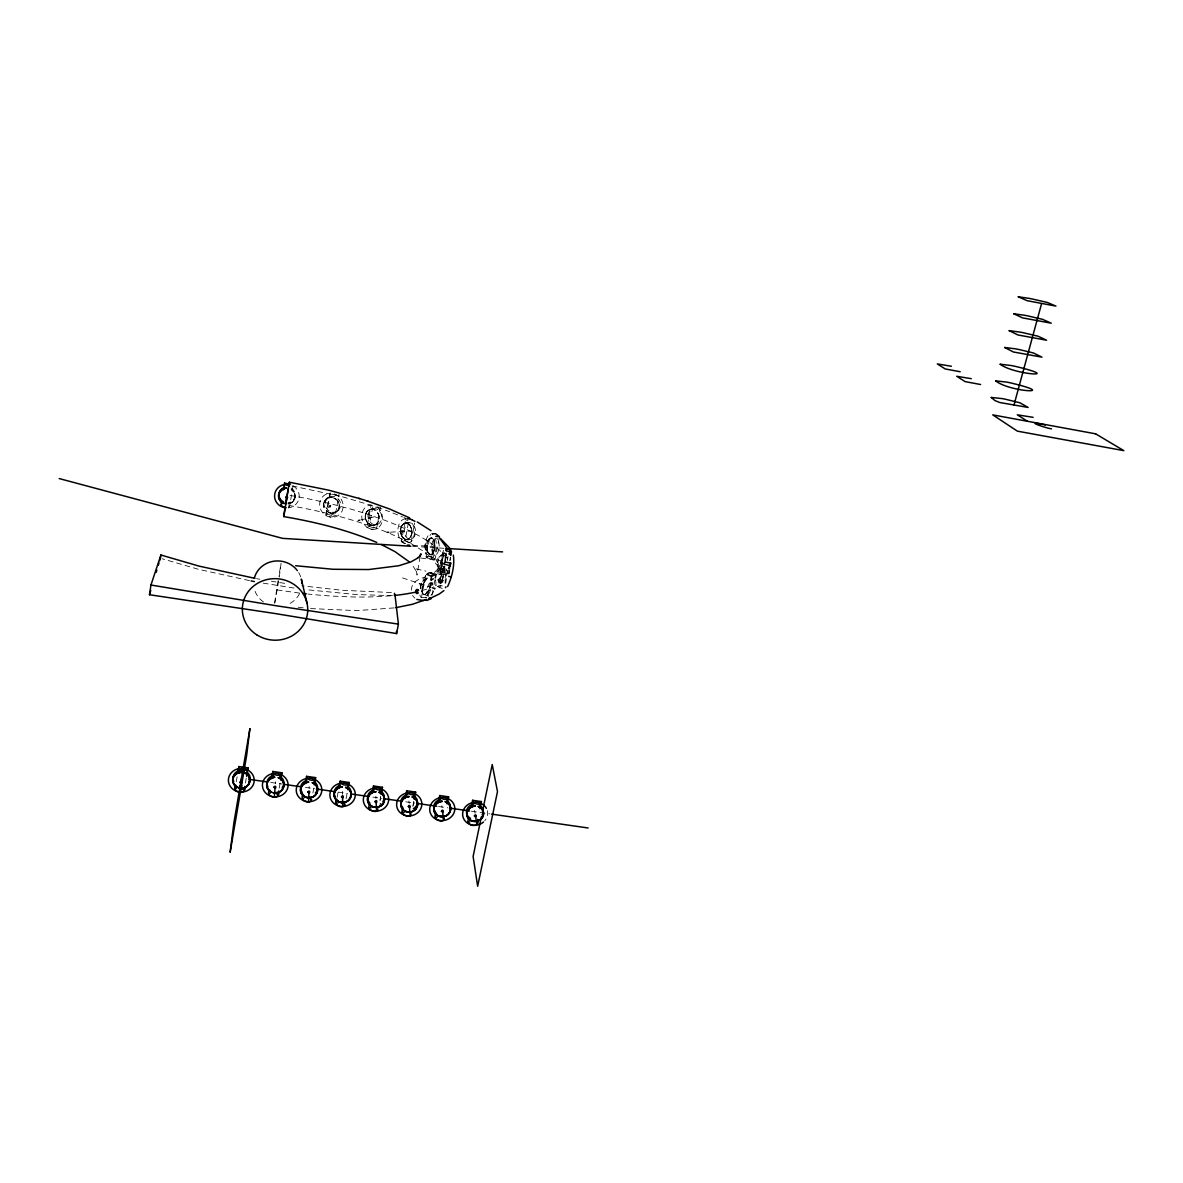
<?xml version="1.0" encoding="UTF-8"?>
<svg xmlns="http://www.w3.org/2000/svg" width="1183" height="1183" viewBox="0 0 1183 1183"><rect width="100%" height="100%" fill="white"/><g stroke="black" fill="none" stroke-linecap="round" stroke-linejoin="round"><path stroke-width="0.75" stroke-dasharray="5 3.75" d="M329.82 493.134L325.961 515.359L330.56 517.06L335.1 516.246L338.989 494.405M309.103 788.233L309.162 786.621M275.417 783.397L275.535 781.8M431.174 582.672L430.523 585.999M274.589 603.167L278.035 580.676M411.359 590.243C411.211 583.042 418.028 578.753 424.327 577.437M295.247 495.44L293.902 500.35L288.016 503.928L289.584 503.529M431.618 585.807L431.943 582.982M444.305 566.169L442.161 569.792L438.908 565.844L437.695 561.895L439.233 556.794L444.024 553.023M443.019 568.89A6.595 3.638 59.9 0 0 443.699 567.441L444.054 566.139M279.292 577.127L281.051 563.566L278.804 576.239M449.363 571.907L449.895 568.505M278.7 580.735L274.781 603.256M430.272 589.533L425.289 594.531L423.203 594.206A6.921 0.946 68.1 0 1 422.449 593.215L422.154 589.962M444.912 566.42C443.093 567.382 436.911 587.788 443.034 581.785M236.289 781.726L237.147 776.669M288.208 507.832L289.554 506.487L293.295 484.616M245.428 783.028L246.286 777.97M441.126 583.323L444.246 572.749L444.823 566.406M325.976 515.019L330.678 492.35M279.203 788.189L280.312 781.859M312.889 793.009L313.879 787.567M380.542 506.916L376.505 528.89L371.388 529.215L366.981 527.47L371.048 505.2M366.981 527.47L369.229 526.346L373.237 504.402M337.111 797.446L338.116 792.019M346.101 798.732L347.447 791.501M403.004 542.775L401.274 541.622L405.843 518.938M408.963 542.672L405.044 540.705L409.214 518.538M411.093 541.858L414.656 523.034M439.1 538.428L435.063 559.308L427.492 558.08L426.028 556.897L430.375 534.287M380.054 799.885L380.749 796.292M380.024 800.773L380.719 797.165M421.459 597.652L425.776 575.219M435.063 559.308L431.396 556.335L435.403 535.529M427.876 595.271L430.228 583.16M431.987 595.167L433.658 586.561M433.998 584.831L434.989 579.67M446.937 574.923L440.682 573.681L438.804 572.158L443.743 548.675M442.279 588.572L437.577 586.398L442.176 562.783M446.568 574.036L445.769 572.069L446.449 568.535M449.717 560.712L450.412 557.149M447.485 573.903L448.135 570.531M448.594 573.962L449.303 570.339M412.808 806.422L413.858 801.039M413.163 805.519L413.873 801.926M420.098 556.646L417.007 575.101L416.52 571.389L417.067 572.705L412.379 565.03M441.481 565.178L441.984 561.141A6.536 3.445 -77.9 0 0 442.309 558.642A6.536 2.987 -61.7 0 0 442.93 556.409L444.231 553.038A8.665 1.494 -81.9 0 0 441.466 565.947A8.665 1.494 -81.9 0 0 443.788 566.687M401.274 541.622L405.044 540.705M442.324 560.343L444.409 553.067M430.301 586.857L427.004 593.245M427.995 541.385L429.385 538.723L432.934 537.94M445.207 578.014L446.124 569.008M442.22 562.029L442.516 569.866M444.985 560.52L445.192 559.692M426.028 556.897L431.396 556.335M437.577 586.398L439.692 585.555L443.862 586.147M437.074 572.321L439.721 568.846L444.542 566.48A6.758 1.922 -35.1 0 1 444.542 567.367M441.836 572.927L441.436 574.613A6.714 3.8 -81.3 0 1 440.756 577.112A6.714 3.312 82.2 0 1 440.46 579.463L440.298 580.838M438.035 579.315L440.209 583.456L442.265 583.973M423.736 583.293L423.115 584.979A6.876 2.085 -76.5 0 1 422.346 587.463A6.876 1.567 88.8 0 1 422.139 589.888M438.804 572.158L445.769 572.069M438.139 559.411L437.828 561.555L438.272 559.426M432.431 553.91C436.719 550.479 435.255 533.001 428.749 540.158C421.562 555.581 439.292 562.797 433.836 539.936M426.886 577.925L421.296 582.465L420.571 588.823M443.521 567.529L443.122 568.565A6.758 2.839 -49.2 0 1 442.338 570.546M293.458 500.897L294.301 499.596A6.181 4.244 -54.2 0 0 295.055 497.481L294.404 492.867L291.255 489.363M427.226 578.221C423.825 582.287 420.069 590.14 424.061 594.62M288.001 503.781L292.29 501.962L295.04 497.378A6.166 4.658 -74.5 0 0 295.085 495.145L294.7 493.636A6.226 5.028 81.9 0 0 293.591 491.61M442.279 569.836L442.59 569.703A6.595 2.129 56.1 0 0 442.989 568.86M442.767 569.866L444.838 567.929M444.424 552.712L436.143 560.224L441.777 569.407L447.396 570.561M326.863 498.561L324.186 501.873L323.979 507.27L323.713 505.673A6.166 3.091 81.8 0 1 323.698 503.426M426.989 578.147L426.117 579.093A6.935 1.272 -47.1 0 1 424.682 580.971M426.723 578.339L419.728 583.603L422.42 593.082M436.66 571.818L444.172 566.346M323.905 507.167A8.207 7.645 53 0 1 331.521 497.318A8.207 7.645 53 0 1 338.811 508.424A8.207 7.645 53 0 1 326.626 511.322L330.161 512.978L333.857 513.038A6.255 4.022 -2.2 0 0 335.913 512.18C346.575 505.304 330.515 489.984 324.438 501.222A6.166 3.519 -81.3 0 0 323.698 503.411M434.368 572.542L438.804 567.973L437.873 570.28L438.124 566.716M337.362 511.13A8.163 7.616 53 0 1 325.103 504.446A8.163 7.616 53 0 1 336.223 497.333A8.163 7.616 53 0 1 337.362 511.13L332.423 513.23A6.211 3.431 14.6 0 1 330.027 513.052A6.196 3.091 31.3 0 1 327.868 512.18L326.656 511.189M326.759 508.453L333.783 503.721M328.416 497.481L324.275 501.917L324.053 507.226M336.016 512.076L333.887 512.919M421.666 597.4L427.521 597.459M430.553 537.954L431.499 537.851M372.941 508.69L368.534 510.169L366.109 512.771A6.211 2.041 -76.9 0 0 365.37 514.96A6.211 1.627 88 0 0 365.31 517.296L366.316 521.141A6.255 1.774 57.1 0 0 367.721 522.99C379.447 533.518 384.253 506.842 370.235 509.296A6.255 3.608 -48.3 0 0 368.327 510.154C364.512 513.082 364.527 519.411 367.676 522.842M370.353 509.267C364.349 511.041 363.832 519.914 368.445 523.537M372.763 525.429L374.227 525.237M368.194 523.359L372.187 525.267L376.8 524.616M360.815 519.943L376.505 516.261M326.671 511.13L330.072 512.904L333.251 513.038M333.148 513.067L333.99 512.89M405.473 522.99L405.015 523.078A6.329 2.366 -48.4 0 0 403.403 523.892C399.632 527.514 399.898 534.243 403.255 538.028A6.285 1.479 51.4 0 0 404.69 539.197A6.299 2.573 40.4 0 0 406.331 539.552C415.647 538.738 411.714 522.235 406.094 522.96A6.299 3.638 -40.3 0 1 407.632 523.374M429.163 554.295L424.179 545.94L429.385 538.723L425.998 542.479L424.919 546.28L425.984 550.302L429.237 554.147A6.403 1.656 49.6 0 0 430.287 554.723L431.041 554.65A6.462 3.179 45.9 0 0 432.017 553.895A6.462 4.525 45.6 0 0 433.082 552.491L433.614 551.248A6.418 5.442 55.9 0 0 434.102 549.016A6.418 5.9 82.4 0 0 434.501 546.576L434.545 544.919A6.462 5.841 -60.3 0 0 434.22 542.539A6.462 5.116 -43.8 0 0 433.762 540.498L433.259 539.404A6.403 3.919 -39 0 0 432.239 538.28A6.403 2.499 -41.4 0 0 431.292 537.821A8.473 3.712 -87 0 0 427.24 550.184A8.473 3.712 -87 0 0 433.643 550.849A8.473 3.712 -87 0 0 431.248 537.836M370.235 509.296L371.566 509.134A6.226 4.525 -35.4 0 1 373.547 509.489A6.226 5.294 -19.9 0 1 375.499 510.494L376.623 511.5A6.285 5.915 -0.2 0 1 377.924 513.437A6.27 6.181 41.9 0 1 378.826 515.684L379.078 517.267A6.226 6.078 -37.5 0 1 378.9 519.648A6.226 5.649 -13.1 0 1 378.249 521.807L377.481 523.034A6.285 4.954 1 0 1 375.883 524.468A6.285 4.111 15.3 0 1 374.124 525.282M373.71 525.267L375.07 525.03M405.799 522.975C398.479 524.897 399.44 539.019 407.144 539.537M394.19 607.899L356.734 610.62L310.419 608.55M379.329 507.152L375.425 507.182M390.627 595.818L373.532 596.838A169.228 46.906 9.6 0 1 352.253 596.942L333.133 596.143A171.624 47.527 9.5 0 1 307.891 594.014M336.889 495.219L330.042 493.769M410.664 539.33C398.242 543.426 396.453 520.579 409.318 522.782M390.405 532.173L412.276 530.916M392.46 595.67L356.172 594.531L306.767 589.74M391.396 592.52L342.198 590.287L301.887 585.822M430.316 554.753L434.915 554.99M412.497 545.319L438.198 546.694M412.719 546.354L443.906 548.276M298.205 607.263L303.38 607.84M421.044 558.065L441.777 561.023M270.744 782.436L281.702 784.004M305.406 787.405L314.53 788.721M338.234 792.122L347.358 793.423M372.896 797.091L382.02 798.392M405.725 801.808L414.849 803.109M438.568 806.51L447.677 807.826M471.396 811.227L489.629 813.845M284.674 583.367L271.41 581.237M294.064 588.055L262.582 583.042M277.147 589.918L294.759 592.446A171.624 47.527 9.5 0 0 299.757 593.082M288.475 506.309L289.554 506.487M290.072 495.411L301.857 497.54A171.491 47.453 9.5 0 1 334.197 504.683L350.538 509.045A168.74 46.64 9.6 0 1 369.081 514.738L384.401 520.136A169.761 46.95 9.6 0 1 399.839 526.405L405.059 528.757A169.864 46.995 9.6 0 1 418.235 535.411A172.526 47.764 9.5 0 1 447.928 560.786M288.756 505.422C322.782 511.352 356.527 519.825 388.571 532.897M292.097 485.932L340.852 496.387M256.548 578.635L259.816 579.256M249.45 580.616L198.552 569.319L162.086 558.746M405.488 543.47L403.743 543.041M430.42 554.65L429.237 554.147M416.194 568.905L425.939 571.138M437.503 573.785L446.701 575.884M326.819 514.191L335.1 516.246M342.508 496.816L373.961 506.132M402.501 577.925L430.597 587.197M428.66 596.143L423.721 594.369L421.444 591.16M377.259 507.27L389.591 511.707M369.229 526.346L376.505 528.89M407.189 520.505L407.943 520.771M392.948 513.023L402.457 516.912M390.035 533.518L409.348 542.598M403.861 517.548L408.091 519.426M440.623 583.485L437.754 579.921M406.553 520.224L405.444 519.381M410.752 543.381L423.381 551.189L431.854 558.08L430.745 556.971L438.065 566.539M291.24 489.466L291.92 489.88A6.24 5.368 55.9 0 1 293.606 491.581M423.721 594.369L422.656 593.422M334.981 498.427L336.283 499.359A6.255 5.797 35.4 0 1 337.85 501.178A6.226 5.782 76.2 0 1 338.885 503.337L339.225 504.89A6.166 5.56 -65.6 0 1 339.137 507.241A6.181 5.131 -39.7 0 1 338.442 509.4L337.599 510.657A6.24 4.555 -20.3 0 1 335.868 512.15M414.849 598.14L412.542 595.507M367.721 523.034L368.845 524.054A6.226 2.425 42.7 0 0 370.708 525.119A6.226 3.165 28.5 0 0 372.749 525.4M425.599 549.518L425.984 550.302M446.405 555.211L445.414 553.126L445.444 560.579M441.643 568.313L441.57 567.219A6.58 2.514 70.3 0 0 441.525 565.193M427.98 552.638L427.847 552.062A6.433 0.961 67.9 0 0 427.27 550.08M444.497 567.396L444.29 570.339A6.699 4.495 -52.3 0 1 443.802 572.646A6.684 4.983 -71.7 0 1 443.374 575.175L442.191 579.182A6.743 4.037 70.6 0 1 441.688 581.208L441.274 582.228A6.699 2.632 63.5 0 1 440.653 583.219A6.699 0.991 60.7 0 1 440.387 583.53L440.076 582.391A6.758 2.292 69.5 0 0 440.327 580.883M474.575 810.385L475.063 813.357M441.851 805.682L442.058 807.309M408.948 800.95L409.155 803.272M447.204 557.001L447.381 559.411M375.869 796.203L375.972 798.525M427.211 550.021L427.107 546.014A6.388 1.745 -82.6 0 0 427.329 543.559A6.388 1.301 -67.9 0 0 428.039 541.341M342.612 791.427L342.626 794.37M432.845 582.48A13.664 5.383 -71.6 0 1 432.268 585.23M430.745 589.799A13.664 5.383 -71.6 0 1 425.895 597.415M420.556 597.193A13.664 5.383 -71.6 0 1 419.921 594.901M420.261 588.335A13.664 5.383 -71.6 0 1 425.703 575.722M445.119 568.151A13.324 1.508 -77.1 0 1 440.83 585.289A13.324 1.508 -77.1 0 1 439.159 583.574A13.324 1.508 -77.1 0 1 443.122 566.095M446.272 552.993A12.998 2.248 -81.9 0 1 445.74 560.609M444.838 566.036A12.998 2.248 -81.9 0 1 440.564 571.093A12.998 2.248 -81.9 0 1 443.699 550.317M435.418 538.354A12.702 5.575 -87 0 1 432.978 557.37A12.702 5.575 -87 0 1 425.303 550.568A12.702 5.575 -87 0 1 430.287 533.799M405.074 543.529A12.481 8.281 86.6 0 1 397.872 530.368A12.481 8.281 86.6 0 1 405.429 518.819M412.364 523.433A12.481 8.281 86.6 0 1 409.702 542.805M377.037 507.049A12.318 10.263 76.2 0 1 379.196 526.923A12.318 10.263 76.2 0 1 362.634 521.23A12.318 10.263 76.2 0 1 371.299 505.067M334.286 493.902A12.274 11.46 53 0 1 340.763 513.185A12.274 11.46 53 0 1 321.184 510.509A12.274 11.46 53 0 1 330.101 493.326M293.044 485.902A12.348 11.83 8 0 1 288.445 507.862M435.226 579.64A9.109 3.564 -71.6 0 1 435.551 585.822M433.732 591.263A9.109 3.564 -71.6 0 1 430.08 595.877M428.216 595.951A9.109 3.564 -71.6 0 1 429.695 582.568M431.026 582.613A6.861 5.678 -35.7 0 1 430.656 584.21A6.861 6.181 -60.1 0 1 430.094 586.783L428.261 590.716A6.906 5.397 67.1 0 1 427.122 592.639L426.235 593.57A6.861 4.111 62.7 0 1 424.874 594.398A6.861 2.558 62.9 0 1 423.825 594.531M430.863 582.672A9.109 3.593 -71.6 0 1 425.762 593.851A9.109 3.593 -71.6 0 1 422.08 589.504A9.109 3.593 -71.6 0 1 426.959 578.058M424.801 580.912A6.935 2.085 -60.8 0 1 423.765 583.293M449.082 573.859A8.887 0.976 -77.1 0 0 449.555 571.078A172.526 47.764 9.5 0 1 448.875 573.43M447.1 574.051A8.887 0.976 -77.1 0 1 448.046 570.724M444.424 566.42A8.873 1.006 -77.1 0 1 441.984 579.862A8.873 1.006 -77.1 0 1 440.372 579.493A8.873 1.006 -77.1 0 1 444.039 566.332M443.936 566.48A6.714 1.479 -39.7 0 1 443.581 567.5M442.412 570.517A6.758 3.726 -63.1 0 1 441.865 572.927M450.531 557.504A8.651 1.523 -81.9 0 1 450.339 560.358M447.278 560.579A8.651 1.523 -81.9 0 1 448.12 556.72M444.971 560.653A8.665 1.494 -81.9 0 0 444.971 553.067A6.551 2.81 -40.8 0 1 445.34 554.162L445.399 555.256A6.595 4.14 -48.5 0 1 445.237 557.297A6.595 4.998 -63.6 0 1 445.222 559.692M441.599 568.239A6.536 1.124 61.6 0 1 441.762 569.378M436.453 538.235A8.458 3.726 -87 0 1 437.651 539.285M438.553 541.267A8.458 3.726 -87 0 1 436.926 553.925A8.458 3.726 -87 0 1 431.78 549.385A8.458 3.726 -87 0 1 435.122 538.221M429.311 538.812A6.447 0.976 -46.2 0 1 430.494 538.014M407.617 523.389A6.299 4.762 -32.9 0 1 409.185 524.483L410.043 525.548A6.344 5.708 -30.4 0 1 410.974 527.544A6.344 6.226 -37.9 0 1 411.64 529.866L411.773 531.492A6.299 6.211 42.7 0 1 411.477 533.903A6.314 5.767 25.1 0 1 410.9 536.076L410.235 537.319A6.359 4.954 25 0 1 408.86 538.709A6.344 3.845 32.1 0 1 407.44 539.478M326.907 498.501A6.226 4.643 -44.8 0 1 328.992 497.57L330.501 497.318A6.196 5.176 -24.2 0 1 332.778 497.54A6.211 5.531 2.3 0 1 334.981 498.427M487.292 810.666A12.555 11.475 -11.8 0 1 484.779 820.78M291.122 488.047A8.222 7.867 8.1 0 1 288.075 502.657M289.584 503.618A6.255 3.579 -17.5 0 0 291.743 502.598A6.24 3.815 -35.7 0 0 293.428 500.956M288.667 503.854A8.251 7.897 8 0 0 295.04 497.496A8.237 7.882 8 0 0 291.136 489.407M299.55 593.615A24.118 22.773 4 0 1 287.558 604.617M263.484 601.984A24.118 22.773 4 0 1 254.227 588.543M298.693 572.587A24.118 22.773 4 0 1 300.689 576.86M421.932 590.554A170.086 47.113 9.6 0 0 427.684 588.779A172.526 47.764 9.5 0 0 431.085 587.537M443.995 580.054A172.526 47.764 9.5 0 1 435.492 585.6M401.466 531.374C403.211 535.071 402.9 527.692 401.466 531.374M425.407 546.073C426.605 549.282 426.383 542.332 425.407 545.984M368.371 517.799C370.56 521.511 370.249 514.354 368.371 517.71M420.926 584.727C422.671 586.162 421.769 580.439 420.941 584.579M328.83 506.176C331.107 509.932 331.092 502.834 328.859 506.028M438.819 568.683L437.385 564.602L438.819 568.683M405 527.13A8.296 5.516 86.6 0 0 410.457 539.344A8.296 5.516 86.6 0 0 414.553 526.672A8.296 5.516 86.6 0 0 405 527.13M401.333 526.775A8.325 5.531 86.6 0 0 406.183 539.566A8.325 5.531 86.6 0 0 410.945 527.426A8.325 5.531 86.6 0 0 401.333 526.775M368.283 513.555A8.192 6.832 76.2 0 0 376.386 524.705A8.192 6.832 76.2 0 0 379.98 511.677A8.192 6.832 76.2 0 0 368.283 513.555M365.414 514.546A8.237 6.847 76.2 0 0 373.961 525.296A8.237 6.847 76.2 0 0 376.993 511.988A8.237 6.847 76.2 0 0 365.414 514.546"/><path stroke-width="1.5" d="M272.8 771.449C272.401 775.619 281.436 777.083 281.909 772.765L272.8 771.449L271.528 778.725M269.62 789.653C264.208 797.963 281.45 800.551 278.7 790.954M376.771 542.479C347.107 529.762 315.536 522.028 283.802 516.601L285.088 506.679M382.479 787.286C382.39 791.782 373.384 789.993 373.517 786L382.479 787.286L381.089 794.488M359.721 498.62L328.43 490.117L289.362 482.206L283.816 516.542M308.63 800.477L308.97 791.885M238.862 766.554C238.345 770.769 247.424 772.129 248.016 767.871L238.862 766.554L237.724 773.298M235.713 785.098C230.567 793.157 247.336 795.582 244.851 786.399M349.133 782.481C348.911 786.917 339.92 785.231 340.127 781.179L349.133 782.481L347.787 789.697M274.426 795.612L275.121 787.035M286.197 502.538L286.789 497.289M315.61 777.63C315.269 782.022 306.249 780.44 306.56 776.329L315.61 777.63L314.294 784.876M240.016 790.702L241.731 776.935M394.959 594.62L398.405 624.121L396.601 633.585L274.441 613.43L149.487 594.738L150.951 585.023L160.903 555.004L199.055 566.11L254.907 578.324M160.474 557.814L160.903 555.004M288.06 489.644L286.079 501.474M285.887 507.788L281.007 506.073L281.421 501.666C275.713 497.54 279.794 487.721 286.641 488.15A8.237 7.882 8 0 0 284.142 503.514A6.226 3.445 17.7 0 1 283.284 503.159L281.924 502.317M283.417 489.88L284.556 483.152L290.56 484.158M246.582 776.285L248.016 767.871M280.622 780.041L281.909 772.765M288.622 485.814L289.362 482.294M285.946 502.243L285.458 504.757M310.538 799.22L311.661 799.383C310.464 805.268 298.367 800.477 303.292 794.458M305.258 783.575L306.56 776.329M343.972 803.982L345.096 804.144C344.076 810.089 331.846 805.194 336.785 799.25M339.122 786.591L340.127 781.179M394.383 594.31L394.56 593.334M377.776 808.802C379.359 814.377 364.394 810.547 370.087 804.011M372.142 793.202L373.517 786M430.893 579.7L431.558 576.225L435.995 574.494L435.329 577.94M449.215 554.383L450.25 549.075L446.405 548.601M450.767 555.374L451.462 551.825L450.25 549.075M448.475 568.831L450.708 563.093L445.326 562.058M450.013 566.716L450.708 563.093M410.826 813.52C412.601 819.124 397.518 815.22 403.211 808.743M405.311 797.963L406.715 790.791L415.632 792.078C415.691 796.632 406.671 794.725 406.715 790.791M414.213 799.25L415.632 792.078M443.167 818.133L444.261 818.281C443.876 824.344 431.159 819.183 436.157 813.446M438.316 802.71L439.751 795.553L448.608 796.839C448.815 801.438 439.78 799.442 439.751 795.553M447.159 803.982L448.608 796.839M477.71 819.39C480.845 829.091 463.928 826.118 468.912 818.133M471.13 807.427L472.594 800.3L481.407 801.571C481.762 806.229 472.682 804.129 472.594 800.3M479.928 808.699L481.407 801.571M481.363 816.802L473.111 856.462L477.651 886.259L497.496 791.59L492.232 764.529L482.487 811.39M1013.89 405.325L1041.572 303.632M149.487 594.738L150.773 590.421M156.171 572.395L156.866 570.073M158.271 565.37L158.98 562.99M159.69 560.609L160.415 558.213M420.276 556.247L421.015 553.821L418.856 557.089M307.935 782.096C302.064 782.407 298.16 789.904 302.094 794.592M410.19 811.922A6.373 2.603 -2.9 0 1 407.751 811.952A6.359 2.824 13.4 0 1 405.37 811.287L404.009 810.473A6.403 3.179 30.3 0 1 402.353 808.906L400.86 805.283A6.373 4.451 63.8 0 1 400.963 803.168A6.403 5.102 82.5 0 1 401.747 800.95L404.438 798.096A6.462 5.989 -45.9 0 1 406.656 797.002L408.268 796.632A6.373 6.122 -3.5 0 1 409.096 796.543C399.558 795.76 397.843 811.198 407.721 811.789C416.8 814.141 421.873 799.619 412.32 796.943M249.066 783.649L248.193 784.965A6.61 3.372 -33 0 1 246.375 786.606A6.595 2.987 -16.9 0 1 244.171 787.686L242.515 788.011A6.521 2.721 -0.7 0 1 240.001 788.011A6.492 2.81 15.7 0 1 237.561 787.331L236.142 786.518A6.507 3.046 32.5 0 1 234.397 784.906L232.785 781.327A6.447 4.214 66.4 0 1 232.814 779.065A6.477 4.865 84.9 0 1 233.569 776.817M447.603 586.591C451.995 577.008 454.849 565.592 453.326 555.064M233.554 776.802L236.245 773.726L240.134 772.322M267.565 781.682L270.256 778.606L274.131 777.216A6.521 6.137 -16.4 0 1 274.959 777.231A8.592 7.852 -1.3 0 0 267.417 788.41L268.319 789.771A6.477 3.076 32.1 0 0 270.108 791.338L271.513 792.152M301.384 786.532L304.061 783.664A6.551 5.93 -47.3 0 1 306.308 782.555L307.935 782.185M445.414 587.714L446.006 586.783M416.712 807.56L415.81 808.847M416.756 589.607L418.56 590.554L417.806 589.711A2.189 1.745 76.7 0 0 416.727 589.459M443.921 590.598L439.292 594.014L428.645 599.056M380.852 805.653C386.353 802.665 385.14 793.66 379.078 792.152A6.373 5.989 44.6 0 1 379.832 792.551L381.237 793.335A6.447 5.619 75.8 0 1 382.967 794.991A6.477 4.998 -84.8 0 1 384.031 796.987L384.416 798.451A6.447 4.333 -66.9 0 1 384.371 800.773A6.447 3.682 -50.9 0 1 383.588 802.902L382.656 804.203A6.477 3.076 -35.3 0 1 380.837 805.815L377.022 807.22A6.403 2.617 -2.5 0 1 374.567 807.22A6.373 2.824 13.9 0 1 372.172 806.54M417.303 558.302L410.767 561.969L398.73 565.74L368.667 569.541L333.014 569.274L295.632 565.725M426.516 599.337L412.63 604.232L395.728 607.692M441.348 801.379A6.344 6.107 1.6 0 1 442.176 801.305C436.083 800.921 431.337 808.654 435.359 813.638M273.924 792.861A6.492 2.691 -1.2 0 0 276.408 792.832C284.704 792.506 286.597 779.701 278.271 777.645A8.592 7.852 -1.3 0 1 281.569 790.451A8.592 7.852 -1.3 0 1 267.417 788.41L266.988 783.028L270.242 778.798A6.58 5.915 -47.5 0 1 272.474 777.689L274.116 777.32M306.826 797.401L307.654 797.519A6.447 2.677 -1.6 0 0 310.138 797.638C317.887 797.327 320.46 785.556 312.83 782.791A6.418 6.078 37 0 0 312.046 782.584A8.547 7.823 -3.1 0 1 315.269 795.257A8.547 7.823 -3.1 0 1 301.207 793.231L300.586 790.924A6.418 4.318 65.5 0 1 300.63 788.78A6.447 4.969 84.1 0 1 301.384 786.547M358.39 520.505L359.617 520.224M441.348 801.394L439.736 801.749M278.064 792.403L273.924 792.699M311.78 797.209L307.654 797.519M378.634 806.762L372.956 806.732M423.78 600.55L416.83 599.441M341.562 786.932C335.721 787.242 331.772 794.695 335.691 799.383A6.433 3.135 31.2 0 0 337.436 800.95M374.996 791.752C369.2 792.063 365.222 799.457 369.096 804.159A6.418 3.165 30.8 0 0 370.826 805.712L372.201 806.525L369.096 803.982L367.617 800.521A6.388 4.407 64.4 0 1 367.706 798.392A6.418 5.057 83.1 0 1 368.475 796.174L371.166 793.305A6.492 5.974 -46.5 0 1 373.384 792.211L375.011 791.841A6.403 6.122 -7.8 0 1 375.839 791.752M410.205 811.952L411.817 811.597A6.433 2.721 -19.4 0 0 414.065 810.592A6.447 3.002 -35.7 0 0 415.795 808.935M407.632 518.642L409.569 518.701M475.063 805.978C469.015 805.741 464.239 813.327 468.231 818.325A6.373 3.238 29.3 0 0 469.917 819.863L471.233 820.558M387.048 532.38L388.749 532.276M432.357 533.681L435.743 533.799L439.44 536.683L435.802 536.387M241.82 772.262C254.079 772.203 250.619 791.368 239.188 787.745M407.44 545.052L409.51 545.156M410.885 546.25L282.53 538.354L59.15 478.553M449.407 548.616L502.583 551.884M472.742 821.076L477.607 820.987A6.388 2.617 -20.3 0 0 479.84 819.996A6.403 2.854 -36.6 0 0 481.57 818.355C485.148 814.643 483.256 807.767 478.257 806.436A8.385 7.66 -11.8 0 1 479.81 819.996A8.385 7.66 -11.8 0 1 467.122 816.27L466.827 814.821A6.359 4.54 62.6 0 1 466.945 812.617A6.373 5.176 81.3 0 1 467.743 810.429L470.45 807.59A6.418 6.033 -44.4 0 1 472.653 806.495L474.25 806.126A6.329 6.092 7.2 0 1 475.063 806.037M417.643 557.592L418.797 557.755M235.151 788.47L236.289 788.632M239.705 789.12L241.997 789.445M243.136 789.608L244.275 789.771M268.985 793.29L270.123 793.453M276.926 794.429L278.064 794.592M302.641 798.081L303.765 798.244M336.105 802.858L337.791 803.109M369.392 807.605L371.078 807.841M402.501 812.337L404.172 812.573M435.433 817.024L437.089 817.261M468.187 821.697L469.828 821.934M398.405 624.121L275.772 605.696L150.951 585.023M248.859 779.286L267.107 781.904M283.521 784.27L301.754 786.887M316.349 788.972L334.597 791.59M351.011 793.956L369.244 796.573M383.839 798.658L402.087 801.275M416.667 803.375L436.734 806.259M449.51 808.078L469.577 810.961M491.463 814.111L588.128 827.982M289.628 485.829L285.561 484.823L284.556 483.152M451.462 551.825L446.183 550.864M280.844 505.037L281.938 505.23M1045.358 424.993C1021.787 419.832 1045.698 428.128 1051.51 428.837M1033.099 417.333L1017.321 414.819L1027.465 421.281M951.413 366.257L937.306 363.92L945.187 368.933L960.182 371.743M971.258 378.664L956.722 376.283L965.136 381.621L980.603 384.519M251.092 580.927L254.375 581.548M448.638 576.328L450.782 576.816M430.789 573.03L435.995 574.494M449.141 565.459L443.965 564.069M367.159 500.971L389.325 508.897L409.54 517.843M358.774 498.324L368.224 501.311M429.222 597.947L431.322 598.613L426.886 600.461L424.83 599.751M432.386 587.788L434.383 588.439M431.558 576.225L427.004 574.494M416.993 593.482L418.191 592.757L416.889 593.452M445.37 801.704C453.518 803.893 451.196 816.285 443.181 816.654A6.344 2.573 -3.4 0 1 440.756 816.669A6.329 2.824 13 0 1 438.39 815.989M439.736 801.763A6.433 6.019 -45.3 0 0 437.533 802.858L434.826 805.697A6.388 5.131 81.9 0 0 434.043 807.9A6.359 4.495 63.2 0 0 433.954 810.118L437.71 815.664L444.778 816.196A6.403 2.677 -19.9 0 0 447.041 815.309A6.418 2.928 -36.2 0 0 448.771 813.653L449.703 812.366A6.388 3.505 -51.9 0 0 450.531 810.251A6.403 4.155 -67.8 0 0 450.619 807.945L450.265 806.481A6.433 4.821 -85.3 0 0 449.185 804.544M284.053 503.396L281.317 501.755M338.826 801.763L335.691 799.205L334.197 795.745A6.403 4.362 65 0 1 334.257 793.601A6.433 5.013 83.6 0 1 335.026 791.383L337.702 788.499A6.521 5.959 -46.9 0 1 339.935 787.405L341.562 787.035A6.433 6.122 -11.3 0 1 342.39 786.932M409.939 518.879L412.083 519.928M412.453 520.106L414.967 521.333M381.355 544.55L395.048 551.677L409.259 561.836M271.528 792.063L268.334 789.579L266.781 786.089A6.433 4.259 66 0 1 266.811 783.945A6.462 4.924 84.5 0 1 267.565 781.697M237.591 787.213C232.06 785.261 230.907 776.802 236.23 773.904A6.61 5.9 -47.8 0 1 238.478 772.795L240.119 772.425A6.551 6.122 -18.3 0 1 242.648 772.484A6.462 6.166 26.7 0 1 245.058 773.15L246.508 773.948A6.507 5.945 73.5 0 1 248.282 775.619A6.536 5.368 -83.4 0 1 249.436 777.645M338.826 801.66L337.421 800.876M305.273 796.869L301.266 793.142A8.547 7.823 -3.1 0 1 308.852 782.155M438.405 815.871L437.03 815.087A6.388 3.209 29.8 0 1 435.403 813.623M312.83 782.895L314.249 783.693A6.477 5.782 74.9 0 1 315.994 785.364M447.514 802.873L446.139 802.089A6.344 5.885 49.7 0 0 445.385 801.778M417.259 521.925L430.996 530.694M469.888 819.878L471.248 820.662A6.314 2.824 12.5 0 0 473.555 821.401M469.873 819.789L467.152 816.196A8.385 7.66 -11.8 0 1 475.182 806.081M440.52 538.62L449.644 548.01M439.499 537.866L447.825 549.326M416.15 592.846L416.845 593.422L416.002 591.278A3.046 2.44 76.6 0 0 416.046 592.639L416.076 592.653M249.45 777.645L249.85 779.139A6.536 4.717 -64.4 0 1 249.835 781.49A6.551 4.037 -48.4 0 1 249.095 783.649M483.093 811.198L483.3 811.967M307.003 603.138L301.325 579.079A24.118 22.773 4 0 1 301.857 583.456M475.448 815.723L476.867 824.447M442.516 811.006L443.595 819.715M409.407 806.274L410.131 814.939M396.453 631.367L396.601 633.585M376.105 801.497L376.49 810.148M342.626 796.322L342.656 805.327M427.137 574.184A13.664 5.383 -71.6 0 1 432.209 574.11M444.009 563.744A13.324 1.508 -77.1 0 1 445.148 561.895M445.636 548.72A12.998 2.248 -81.9 0 1 446.124 550.539M432.253 533.814A12.702 5.575 -87 0 1 432.638 534.006M285.813 507.877A12.348 11.83 8 0 1 274.663 494.479A12.348 11.83 8 0 1 288.903 484.453M434.915 588.291A9.109 3.564 -71.6 0 1 434.708 588.897M431.233 580.35A9.109 3.564 -71.6 0 1 433.392 578.798M445.444 582.923A8.887 0.976 -77.1 0 1 446.021 578.945M449.022 568.121A8.887 0.976 -77.1 0 1 449.436 567.485M449.348 553.718A8.651 1.523 -81.9 0 1 450.486 555.226M483.536 822.008A12.555 11.475 -11.8 0 1 465.111 821.002A12.555 11.475 -11.8 0 1 468.616 804.144A12.555 11.475 -11.8 0 1 486.39 808.373M283.521 501.888A8.222 7.867 8.1 0 1 284.896 487.219M281.953 502.287A6.27 3.579 35.7 0 1 280.267 500.66L278.774 496.993A6.181 4.318 72.6 0 1 278.804 494.775A6.181 4.747 -86.8 0 1 279.528 492.557L282.101 489.658A6.24 5.397 -34.7 0 1 284.26 488.609L285.828 488.268A6.226 5.531 -4.1 0 1 286.626 488.18M479.603 805.239A8.355 7.63 -11.8 0 1 482.176 814.91M470.464 818.325A8.355 7.63 -11.8 0 1 473.984 804.041M473.584 821.342A6.329 2.543 -3.8 0 0 475.995 821.313L480.446 819.361L482.487 816.965A6.373 3.431 -52.4 0 0 483.344 814.954A6.373 4.067 -68.2 0 0 483.433 812.662M478.257 806.525A6.344 5.826 51.6 0 1 479.011 806.821L480.372 807.605A6.418 5.397 76.6 0 1 482.058 809.231A6.418 4.732 -85.6 0 1 483.078 811.213M446.819 800.521A8.385 7.675 -10.1 0 1 450.087 808.669M434.797 811.035A8.385 7.675 -10.1 0 1 440.579 799.397M445.281 801.793A8.414 7.704 -10.1 0 1 448.283 814.274A8.414 7.704 -10.1 0 1 434.531 812.307A8.414 7.704 -10.1 0 1 442.265 801.364M447.514 802.858A6.418 5.471 76.4 0 1 449.2 804.514M413.355 795.479A8.414 7.704 -8.4 0 1 413.325 808.743M402.915 807.605A8.414 7.704 -8.4 0 1 407.573 794.651M412.231 797.031A8.444 7.734 -8.4 0 1 415.307 809.571A8.444 7.734 -8.4 0 1 401.466 807.575A8.444 7.734 -8.4 0 1 409.185 796.603M412.32 797.031A6.359 5.93 47.4 0 1 413.074 797.327L414.464 798.111A6.433 5.545 76.1 0 1 416.179 799.767A6.462 4.909 -85.1 0 1 417.229 801.749L417.599 803.213A6.418 4.244 -67.4 0 1 417.54 805.534A6.418 3.593 -51.4 0 1 416.741 807.649M380.201 790.702A8.444 7.734 -6.6 0 1 382.863 801.719M380.763 803.701A8.444 7.734 -6.6 0 1 380.261 804.011M369.776 802.873A8.444 7.734 -6.6 0 1 374.39 789.86M378.989 792.255A8.458 7.749 -6.6 0 1 382.153 804.81A8.458 7.749 -6.6 0 1 368.268 802.813A8.458 7.749 -6.6 0 1 375.943 791.811M380.896 805.86A6.462 2.78 -19 0 1 378.664 806.895M347.388 786.192A8.473 7.763 -4.8 0 1 350.833 794.429M335.366 796.81A8.473 7.763 -4.8 0 1 340.438 785.187M341.192 802.518A6.403 2.824 14.3 0 1 340.364 802.311C349.784 805.239 355.772 790.274 345.658 787.346A6.388 6.033 41.2 0 1 346.427 787.745L347.832 788.529A6.462 5.708 75.4 0 1 349.577 790.185A6.492 5.087 -84.5 0 1 350.656 792.196L351.04 793.675A6.462 4.436 -66.3 0 1 351.011 795.996A6.477 3.771 -50.3 0 1 350.242 798.141L349.325 799.427A6.507 3.15 -34.7 0 1 347.506 801.054A6.492 2.824 -18.5 0 1 345.318 802.133L343.676 802.458A6.418 2.647 -2.1 0 1 341.207 802.458A8.518 7.793 -4.9 0 1 337.702 788.47A8.503 7.778 -4.8 0 1 342.493 787.006M345.554 787.434A8.503 7.778 -4.8 0 1 341.192 802.488M313.879 781.357A8.518 7.793 -3.1 0 1 315.417 793.054M302.197 792.462A8.518 7.793 -3.1 0 1 306.9 780.351M302.138 794.592A6.462 3.105 31.7 0 0 303.868 796.159L305.258 796.972A6.433 2.824 14.8 0 0 307.639 797.726M311.78 797.342A6.521 2.884 -18 0 0 314.027 796.307A6.536 3.224 -34.2 0 0 315.757 794.636L316.689 793.335A6.492 3.86 -49.7 0 0 317.473 791.176A6.492 4.525 -65.8 0 0 317.517 788.839L317.118 787.36A6.507 5.176 -84.2 0 0 315.979 785.379M279.661 776.211A8.547 7.823 -1.3 0 1 282.19 787.804M267.861 786.71A8.547 7.823 -1.3 0 1 273.761 775.368M278.256 777.719A6.433 6.122 32.1 0 1 279.025 778.03L280.46 778.828A6.492 5.856 74.3 0 1 282.234 780.514A6.521 5.279 -83.8 0 1 283.358 782.525L283.772 784.004A6.507 4.614 -65.1 0 1 283.757 786.355A6.521 3.948 -49.1 0 1 283.003 788.514L282.086 789.815A6.58 3.298 -33.6 0 1 280.267 791.457M280.327 791.486A6.566 2.928 -17.5 0 1 278.079 792.521M246.803 771.952A8.592 7.852 0.4 0 1 249.051 782.037M242.086 786.015A8.592 7.852 0.4 0 1 239.646 785.823M233.716 781.357A8.592 7.852 0.4 0 1 244.097 770.665M254.375 577.984A24.118 22.773 4 0 1 273.258 561.304A24.118 22.773 4 0 1 297.347 570.59M306.279 593.836A171.624 47.527 9.5 0 1 303.07 593.482M394.338 595.463A170.056 47.113 9.6 0 0 407.233 593.733L412.675 592.742A170.086 47.113 9.6 0 0 417.555 591.677M408.298 806.51C411.196 809.793 410.25 802.813 408.298 806.436M441.422 811.257C444.453 814.51 443.122 807.531 441.422 811.257M474.368 815.974C477.222 819.168 476.409 812.425 474.398 815.826M239.898 782.333C242.19 785.941 242.811 778.887 239.927 782.185M285.665 497.333C288.105 500.971 288.194 493.829 285.665 497.333M273.953 787.198C276.792 790.717 276.068 783.619 273.953 787.198M307.817 792.048C310.123 795.715 310.434 788.573 307.831 791.974M341.488 796.869C344.312 800.359 343.528 793.216 341.488 796.869M374.981 801.66C377.643 805.15 377.259 798.141 374.996 801.586M249.894 728.758L246.7 755.109L230.138 852.263L233.85 823.013L249.894 728.758M416.12 590.746L416.091 590.849A3.046 2.44 76.6 0 1 416.608 589.711L416.12 590.746M991.25 397.458L994.888 400.534L999.694 402.501L1028.131 407.44L1019.82 402.767L1005.18 399.174A57.065 7.645 13.6 0 0 1001.971 398.567L991.25 397.458M995.716 380.882C1009.217 392.091 1062.378 395.063 1009.646 382.671A57.198 7.187 13.5 0 0 1006.437 382.065L995.716 380.882M1000.182 364.231C1013.875 374.907 1066.992 378.486 1014.127 366.094A57.346 6.714 13.3 0 0 1010.918 365.488L1000.182 364.231M1004.678 347.491L1013.343 351.972L1041.942 357.148L1033.424 352.963L1018.637 349.429A57.494 6.24 13.2 0 0 1015.413 348.822L1004.678 347.491M1009.203 330.678L1017.927 334.966L1046.585 340.216L1037.994 336.194L1023.177 332.704A57.642 5.752 13.1 0 0 1019.938 332.083L1009.203 330.678M1013.742 313.776L1022.541 317.872L1051.258 323.196L1042.593 319.351L1027.731 315.876A57.79 5.264 13 0 0 1024.493 315.255L1013.742 313.776M1018.297 296.8L1027.184 300.704L1055.946 306.101L1047.206 302.434L1032.301 298.988A57.937 4.776 12.9 0 0 1029.062 298.353L1018.297 296.8M1095.591 433.821L992.744 414.878L1017.38 431.144L1123.85 450.649L1095.591 433.821M437.089 819.73A12.599 11.534 -10.1 0 0 454.775 807.56A12.599 11.534 -10.1 0 0 434.93 799.871A12.599 11.534 -10.1 0 0 437.089 819.73M404.083 815.043A12.643 11.579 -8.4 0 0 421.784 802.828A12.643 11.579 -8.4 0 0 401.821 795.109A12.643 11.579 -8.4 0 0 404.083 815.043M370.087 809.971A12.702 11.623 -6.6 0 0 388.689 798.895A12.702 11.623 -6.6 0 0 369.259 789.83A12.702 11.623 -6.6 0 0 370.087 809.971M336.711 805.209A12.747 11.682 -4.8 0 0 355.344 794.104A12.747 11.682 -4.8 0 0 335.78 785.009A12.747 11.682 -4.8 0 0 336.711 805.209M303.159 800.433A12.806 11.726 -3.1 0 0 321.82 789.283A12.806 11.726 -3.1 0 0 302.109 780.159A12.806 11.726 -3.1 0 0 303.159 800.433M268.63 795.227A12.865 11.771 -1.3 0 0 288.12 785.29A12.865 11.771 -1.3 0 0 269.029 774.85A12.865 11.771 -1.3 0 0 268.63 795.227M234.692 790.392A12.924 11.815 0.4 0 0 254.227 780.425A12.924 11.815 0.4 0 0 234.988 769.941A12.924 11.815 0.4 0 0 234.692 790.392M236.511 786.828A8.636 7.882 0.4 0 0 249.909 780.795A8.636 7.882 0.4 0 0 237.472 773.194A8.636 7.882 0.4 0 0 236.511 786.828M256.637 634.739A32.695 30.758 3.2 0 0 307.654 611.907A32.695 30.758 3.2 0 0 260.837 581.622A32.695 30.758 3.2 0 0 256.637 634.739"/></g></svg>
